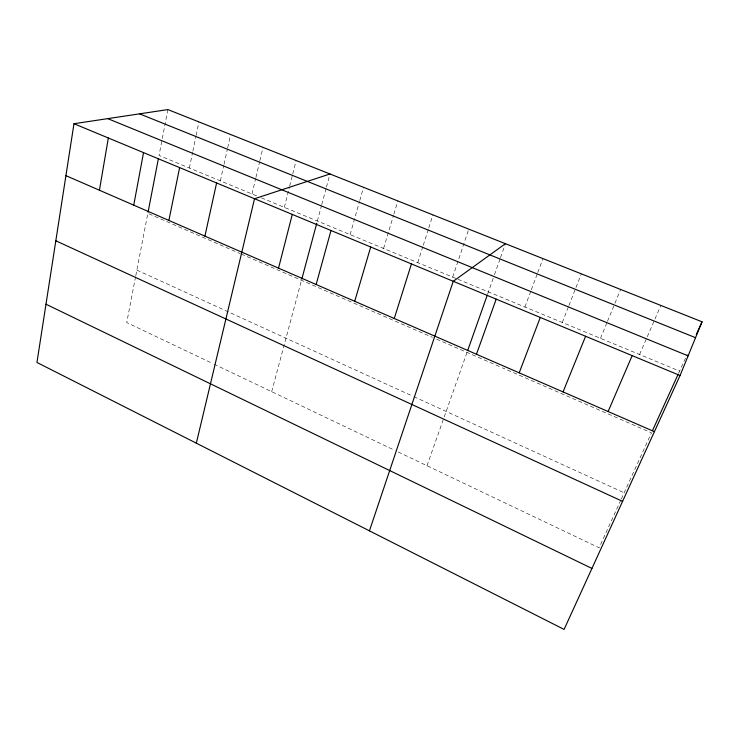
<?xml version="1.0" encoding="UTF-8"?>
<svg xmlns="http://www.w3.org/2000/svg" width="739" height="739" viewBox="0 0 739 739"><rect width="100%" height="100%" fill="white"/><g stroke="black" fill="none" stroke-linecap="round" stroke-linejoin="round"><path stroke-width="0.55" stroke-dasharray="3.69 2.77" d="M135.588 276.719L126.729 322.546L211.982 363.191M135.8 275.619L147.837 213.34L240.212 253.597M167.882 109.584L159.024 155.449L257.218 196.131M189.369 168.021L192.63 152.28M192.861 151.153L195.89 136.539M196.131 135.413L198.92 121.917M220.361 180.861L223.778 165.407M224.028 164.307L227.455 148.862M227.695 147.754L230.633 134.516M252.008 193.969L255.676 178.441M255.943 177.332L259.611 161.804M259.879 160.696L263.019 147.384M284.33 207.354L289.392 187.29M289.67 186.173L292.478 175.032M292.755 173.914L296.127 160.539M271.675 391.652L301.494 280.293M317.364 221.044L321.465 205.719M321.761 204.62L326.158 188.205M326.444 187.115L329.963 173.979M350.11 234.605L359.477 201.608M359.791 200.509L363.533 187.318M383.569 248.461L393.527 215.308M393.859 214.208L397.841 200.943M417.757 262.622L422.92 246.346M423.262 245.265L428.426 228.988M428.777 227.898L432.906 214.873M452.693 277.097L468.766 229.127M426.994 465.709L467.02 352.42M487.657 294.002L494.086 275.823M494.456 274.751L500.137 258.687M500.515 257.615L505.43 243.694M524.921 307.018L530.935 290.88M531.332 289.799L537.345 273.661M537.743 272.58L542.953 258.595M562.268 322.49L568.485 306.63M568.901 305.567L581.334 273.846M600.484 338.314L607.052 322.38M607.486 321.317L614.497 304.329M614.931 303.267L620.631 289.457M639.577 354.508L646.819 337.806M647.272 336.762L660.851 305.438M620.862 499.998L599.098 547.775L395.679 450.781M621.333 498.973L651.484 432.805L502.298 367.791M678.651 373.177L687.242 354.314M261.394 197.858L456.896 278.834M457.94 279.268L679.594 371.089M241.256 254.05L432.5 337.381M436.684 339.201L501.254 367.338M136.872 270.086L412.796 396.187M413.84 396.658L624.159 492.774M214.024 364.17L394.663 450.3"/><path stroke-width="1.11" d="M73.974 123.718L36.95 362.47L564.088 629.416L680.056 375.523L702.05 321.807L167.882 109.584L73.974 123.718L680.056 375.523M99.432 190.228L108.328 137.999M133.741 205.156L143.532 152.622M148.049 212.241L158.368 158.83M168.889 220.444L179.614 167.614M204.906 236.11L216.601 182.976M196.334 443.178L254.53 198.736L329.963 173.979M278.529 268.137L292.284 214.421M301.78 279.213L316.763 223.261M316.153 284.506L330.998 230.503M354.72 301.281L370.701 247.002M394.266 318.491L411.438 263.925M369.435 530.842L453.256 281.3L505.43 243.694M467.769 350.286L487.287 295.064M476.461 354.249L496.192 299.138M519.184 372.835L540.283 317.456M563.053 391.919L585.593 336.282M608.114 411.521L632.168 355.625M652.435 430.708L678.171 374.22M696.314 334.388L702.05 321.807M139.579 113.843L695.547 337.695M107.774 118.637L688.111 355.856M65.919 175.651L654.412 431.659M55.822 240.785L622.58 501.356M45.984 304.209L591.939 568.439"/></g></svg>
